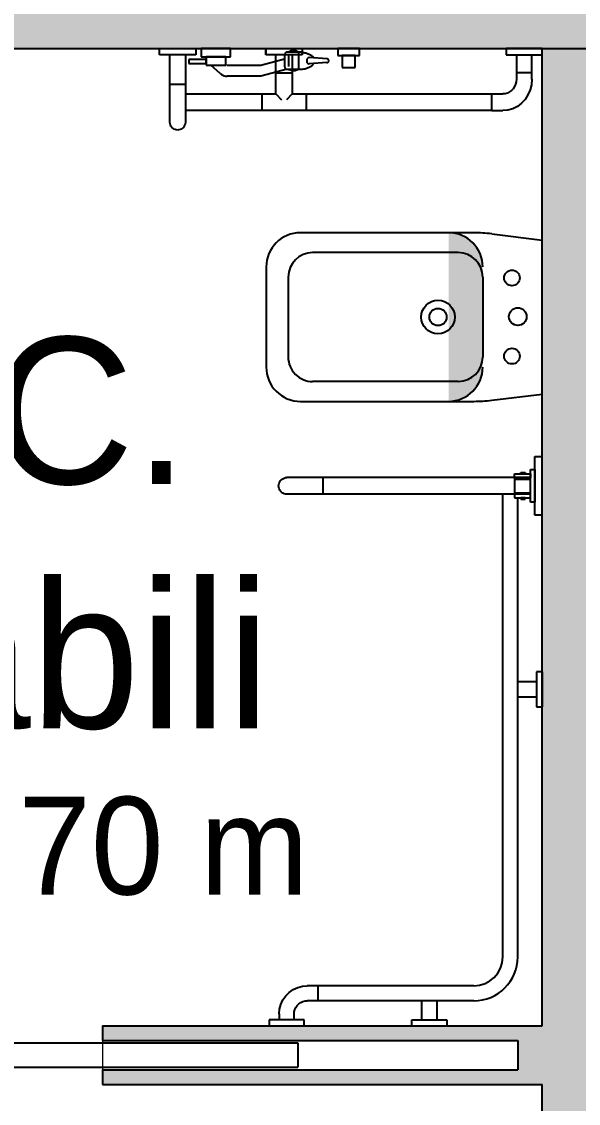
# Model space of a CAD drawing. Header units: millimetres. Extents: x 515 to 43442, y -1882 to 9936.
# Drawn here: x 33809.4 to 33923.3, y 3447.5 to 3668.9 of the extents above; entities that cross this region are included whole.
import ezdxf

# ---------------------------------------------------------------- set-up
doc = ezdxf.new("R2010")
doc.units = ezdxf.units.MM
doc.layers.add('CAMP sez', color=9, linetype='Continuous', lineweight=15, true_color=0xbdbdbd)
doc.layers.add('PAV_EST', color=253, linetype='Continuous', lineweight=0, true_color=0xa8a8a8)
for name, color, linetype in [('INF', 8, 'Continuous'), ('SANIT', 33, 'Continuous'), ('SEZ', 170, 'Continuous'), ('Testi', 7, 'Continuous')]:
    doc.layers.add(name, color=color, linetype=linetype)
doc.styles.add('T_ESE_q100', font='bahnschrift.ttf', dxfattribs={"height": 15})

# ---------------------------------------------------------------- blocks, each defined once
blk = doc.blocks.new('SANCON05')
at = {"lineweight": -2}
h = blk.add_hatch(color=0, dxfattribs=at)
edge = h.paths.add_edge_path(flags=17)
edge.add_line((0.1, 0.1575), (0.1, -0.1575))
edge.add_line((0.1, -0.1575), (0.2035, -0.1702))
edge.add_arc((0.2402, 0.1275), 0.3, 262.977, 270)
edge.add_line((0.2402, -0.1725), (0.595, -0.1725))
edge.add_arc((0.595, -0.1025), 0.07, 270, 360)
edge.add_line((0.665, -0.1025), (0.665, 0.1025))
edge.add_arc((0.595, 0.1025), 0.07, 360, 450)
edge.add_line((0.595, 0.1725), (0.2402, 0.1725))
edge.add_arc((0.2402, -0.1275), 0.3, 90, 97.023)
edge.add_line((0.2035, 0.1702), (0.1, 0.1575))
edge = h.paths.add_edge_path(flags=17)
edge.add_line((0.1, 0.1575), (0.1, -0.1575))
edge.add_line((0.1, -0.1575), (0.2035, -0.1702))
edge.add_arc((0.2402, 0.1275), 0.3, 262.977, 270)
edge.add_line((0.2402, -0.1725), (0.595, -0.1725))
edge.add_arc((0.595, -0.1025), 0.07, 270, 360)
edge.add_line((0.665, -0.1025), (0.665, 0.1025))
edge.add_arc((0.595, 0.1025), 0.07, 360, 450)
edge.add_line((0.595, 0.1725), (0.2402, 0.1725))
edge.add_arc((0.2402, -0.1275), 0.3, 90, 97.023)
edge.add_line((0.2035, 0.1702), (0.1, 0.1575))
edge = h.paths.add_edge_path(flags=0)
edge.add_arc((0.2918, 0.1025), 0.07, 90, 180)
edge.add_arc((0.2918, -0.1025), 0.07, 180, 270)
at = {"color": 0, "lineweight": -2}
for p, q in [((0.2035, 0.1702), (0.1, 0.1575)), ((0.1, 0.1575), (0.1, -0.1575)), ((0.595, 0.1725), (0.2402, 0.1725)), ((0.2718, 0.1319), (0.57, 0.1319)), ((0.665, -0.1025), (0.665, 0.1025)), ((0.2218, -0.0819), (0.2218, 0.0819)), ((0.62, -0.0819), (0.62, 0.0819)), ((0.2718, -0.1319), (0.57, -0.1319)), ((0.2035, -0.1702), (0.1, -0.1575)), ((0.2402, -0.1725), (0.595, -0.1725))]:
    blk.add_line(p, q, dxfattribs=at)
for centre, radius in [((0.162, 0.08), 0.016), ((0.3134, 0), 0.0343), ((0.1501, -0.0009), 0.018), ((0.3134, 0), 0.0176), ((0.162, -0.08), 0.016)]:
    blk.add_circle(centre, radius, dxfattribs=at)
for centre, radius, start, end in [((0.2402, -0.1275), 0.3, 90, 97.023), ((0.2918, 0.1025), 0.07, 90, 180), ((0.595, 0.1025), 0.07, 360, 90), ((0.2718, 0.0819), 0.05, 90, 180), ((0.57, 0.0819), 0.05, 360, 90), ((0.2718, -0.0819), 0.05, 180, 270), ((0.57, -0.0819), 0.05, 270, 360), ((0.2918, -0.1025), 0.07, 180, 270), ((0.595, -0.1025), 0.07, 270, 360), ((0.2402, 0.1275), 0.3, 262.977, 270)]:
    blk.add_arc(centre, radius, start, end, dxfattribs=at)

msp = doc.modelspace()

# ---------------------------------------------------------------- hatches: boundary and pattern name
at = {"layer": 'CAMP sez'}
h = msp.add_hatch(color=256, dxfattribs=at)
h.dxf.hatch_style = 1
h.paths.add_polyline_path([(35363.94, 1722.36), (35343.94, 1722.36), (35343.94, 1592.8), (35120.71, 1441.08), (35131.95, 1424.54), (35363.94, 1582.21)], flags=17)
h.paths.add_polyline_path([(35099.7, 1402.62), (35088.36, 1419.3), (34693.94, 1220.75), (34693.94, 1198.36)], flags=17)
h.paths.add_polyline_path([(34693.94, 1271.36), (34579.94, 1271.36), (34579.94, 1244.36), (34584.94, 1244.36), (34584.94, 1225.36), (34579.94, 1225.36), (34579.94, 1198.36), (34693.94, 1198.36)], flags=17)
h.paths.add_polyline_path([(34693.94, 2843.36), (34579.94, 2843.36), (34579.94, 2816.36), (34584.94, 2816.36), (34584.94, 2797.36), (34579.94, 2797.36), (34579.94, 2770.36), (34693.94, 2770.36)], flags=17)
h.paths.add_polyline_path([(34693.94, 2319.36), (34579.94, 2319.36), (34579.94, 2292.36), (34584.94, 2292.36), (34584.94, 2273.36), (34579.94, 2273.36), (34579.94, 2246.36), (34693.94, 2246.36)], flags=17)
h.paths.add_polyline_path([(34693.94, 1795.36), (34579.94, 1795.36), (34579.94, 1768.36), (34584.94, 1768.36), (34584.94, 1749.36), (34579.94, 1749.36), (34579.94, 1722.36), (34693.94, 1722.36)], flags=17)
h.paths.add_polyline_path([(35363.94, 1895.86), (35343.94, 1895.86), (35343.94, 1742.36), (34693.94, 1742.36), (34693.94, 1722.36), (35363.94, 1722.36)], flags=17)
h.paths.add_polyline_path([(35363.94, 2419.86), (35343.94, 2419.86), (35343.94, 2145.86), (35363.94, 2145.86)], flags=17)
h.paths.add_polyline_path([(35363.94, 3851.36), (35343.94, 3851.36), (35343.94, 3607.86), (35363.94, 3607.86)], flags=17)
h.paths.add_polyline_path([(35363.94, 3357.86), (35343.94, 3357.86), (35343.94, 3193.86), (35363.94, 3193.86)], flags=17)
h.paths.add_polyline_path([(35363.94, 2943.86), (35343.94, 2943.86), (35343.94, 2669.86), (35363.94, 2669.86)], flags=17)
h.paths.add_polyline_path([(34083.94, 3674.36), (33464.94, 3674.36), (33464.94, 3663.36), (33915.94, 3663.36), (33915.94, 3463.36), (33825.94, 3463.36), (33825.94, 3460.36), (33910.94, 3460.36), (33910.94, 3454.36), (33825.94, 3454.36), (33825.94, 3451.36), (33915.94, 3451.36), (33915.94, 3309.36), (33825.94, 3309.36), (33825.94, 3304.86), (33915.94, 3304.86), (33915.94, 3298.86), (33825.94, 3298.86), (33825.94, 3294.36), (33925.94, 3294.36), (33925.94, 3357.36), (34018.94, 3357.36), (34018.94, 3367.36), (33925.94, 3367.36), (33925.94, 3515.36), (33928.94, 3515.36), (33928.94, 3526.36), (33925.94, 3526.36), (33925.94, 3663.36), (34072.94, 3663.36), (34072.94, 3526.36), (34003.94, 3526.36), (34003.94, 3515.36), (34072.94, 3515.36), (34072.94, 3506.36), (34078.94, 3506.36), (34078.94, 3511.36), (34083.94, 3511.36)], flags=17)
h.paths.add_polyline_path([(33735.94, 3463.36), (33710.94, 3463.36), (33710.94, 3663.36), (33695.94, 3663.36), (33695.93, 3414.06), (33710.96, 3414.21), (33698.92, 3414.64), (33710.94, 3414.14), (33710.94, 3451.36), (33735.94, 3451.36)], flags=16)
h.paths.add_polyline_path([(33715.44, 4657.36), (33695.44, 4657.36), (33695.44, 4259.36), (33715.44, 4259.36)], flags=17)
h.paths.add_polyline_path([(33735.44, 4259.36), (33675.44, 4259.36), (33675.44, 4239.36), (33735.44, 4239.36)], flags=17)
h.paths.add_polyline_path([(33585.44, 4259.36), (33472.94, 4259.36), (33472.94, 4239.36), (33585.44, 4239.36)], flags=17)
h.paths.add_polyline_path([(33852.94, 4259.36), (33825.44, 4259.36), (33825.44, 4239.36), (33852.94, 4239.36)], flags=17)
h.paths.add_polyline_path([(33254.94, 682.36), (32919.94, 682.36), (32919.94, 647.36), (33219.94, 647.36), (33219.94, 489.5), (33254.94, 489.5), (33254.94, 557.36), (33257.94, 557.36), (33257.94, 567.36), (33254.94, 567.36)])
h.paths.add_polyline_path([(34693.94, 3367.36), (34579.94, 3367.36), (34579.94, 3340.36), (34584.94, 3340.36), (34584.94, 3321.36), (34579.94, 3321.36), (34579.94, 3294.36), (34693.94, 3294.36)], flags=17)
h.paths.add_polyline_path([(34112.94, 3669.36), (34107.94, 3669.36), (34107.94, 3674.36), (34083.94, 3674.36), (34083.94, 3660.36), (34112.94, 3660.36)], flags=17)
h.paths.add_polyline_path([(37935.29, 3374.55), (37903.86, 3353.19), (37921.85, 3326.72), (37953.28, 3348.08)], flags=17)
h.paths.add_polyline_path([(37700.2, 3176.08), (37682.21, 3202.54), (37621.83, 3161.51), (37639.82, 3135.04)], flags=17)
h.paths.add_polyline_path([(37158.94, 2839.36), (37095.94, 2839.36), (37095.94, 2759.36), (37161.28, 2803.76)], flags=17)
h.paths.add_polyline_path([(36635.94, 2839.36), (36572.94, 2839.36), (36572.94, 2767.36), (36635.94, 2767.36)], flags=17)
h.paths.add_polyline_path([(36609.54, 2469.88), (36577.28, 2447.96), (36596.4, 2419.84), (36628.65, 2441.76)], flags=17)
h.paths.add_polyline_path([(36106.38, 2086.8), (36087.26, 2114.92), (36055.01, 2093), (36074.12, 2064.88)], flags=17)
h.paths.add_polyline_path([(35591.94, 1793.36), (35528.94, 1793.36), (35528.94, 1694.36), (35591.94, 1732.36)], flags=17)
h.paths.add_polyline_path([(35131.95, 1424.54), (35112.84, 1452.66), (35080.58, 1430.74), (35099.7, 1402.62)], flags=17)
h.paths.add_polyline_path([(34106.94, 1209.36), (34083.94, 1209.36), (34083.94, 1198.36), (34106.94, 1198.36)], flags=17)
h.paths.add_polyline_path([(34083.94, 1271.36), (34018.94, 1271.36), (34018.94, 1244.36), (34023.94, 1244.36), (34023.94, 1225.36), (34018.94, 1225.36), (34018.94, 1198.36), (34083.94, 1198.36), (34083.94, 1209.36)], flags=17)
h.paths.add_polyline_path([(34018.94, 1211.36), (33521.94, 1211.36), (33521.94, 1198.36), (34018.94, 1198.36)], flags=17)
h.paths.add_polyline_path([(33521.94, 1225.36), (33516.94, 1225.36), (33516.94, 1244.36), (33521.94, 1244.36), (33521.94, 1271.36), (33464.94, 1271.36), (33464.94, 1198.36), (33521.94, 1198.36)], flags=17)
h.paths.add_polyline_path([(33516.94, 1768.36), (33521.94, 1768.36), (33521.94, 1795.36), (33464.94, 1795.36), (33464.94, 1722.36), (33521.94, 1722.36), (33521.94, 1749.36), (33516.94, 1749.36)], flags=17)
h.paths.add_polyline_path([(34083.94, 1795.36), (34018.94, 1795.36), (34018.94, 1768.36), (34023.94, 1768.36), (34023.94, 1749.36), (34018.94, 1749.36), (34018.94, 1722.36), (34083.94, 1722.36)], flags=17)
edge = h.paths.add_edge_path(flags=17)
edge.add_arc((34083.94, 2282.86), 218, 270, 282.4589, ccw=False)
edge.add_line((34083.94, 2064.86), (34083.94, 2047.86))
edge.add_arc((34083.94, 2282.86), 235, 270, 282.4589)
edge.add_line((34134.64, 2053.39), (34130.97, 2069.99))
edge = h.paths.add_edge_path(flags=17)
edge.add_line((34083.94, 2321.36), (33999.83, 2321.36))
edge.add_arc((34083.94, 2282.86), 92.5, 155.4041, 204.5959)
edge.add_line((33999.83, 2244.36), (34083.94, 2244.36))
edge.add_line((34083.94, 2244.36), (34083.94, 2321.36))
h.paths.add_polyline_path([(33516.94, 2292.36), (33521.94, 2292.36), (33521.94, 2319.36), (33464.94, 2319.36), (33464.94, 2246.36), (33521.94, 2246.36), (33521.94, 2273.36), (33516.94, 2273.36)], flags=17)
edge = h.paths.add_edge_path(flags=17)
edge.add_arc((34083.94, 2282.86), 235, 77.5411, 90)
edge.add_line((34083.94, 2517.86), (34083.94, 2500.86))
edge.add_arc((34083.94, 2282.86), 218, 77.5411, 90, ccw=False)
edge.add_line((34130.97, 2495.72), (34134.64, 2512.32))
h.paths.add_polyline_path([(34083.94, 2843.36), (34018.94, 2843.36), (34018.94, 2816.36), (34023.94, 2816.36), (34023.94, 2797.36), (34018.94, 2797.36), (34018.94, 2770.36), (34083.94, 2770.36)], flags=17)
h.paths.add_polyline_path([(33521.94, 2843.36), (33464.94, 2843.36), (33464.94, 2770.36), (33521.94, 2770.36), (33521.94, 2797.36), (33516.94, 2797.36), (33516.94, 2816.36), (33521.94, 2816.36)], flags=17)
h.paths.add_polyline_path([(33521.94, 3367.36), (33464.94, 3367.36), (33464.94, 3294.36), (33521.94, 3294.36), (33521.94, 3321.36), (33516.94, 3321.36), (33516.94, 3340.36), (33521.94, 3340.36)], flags=16)
h.paths.add_polyline_path([(34083.94, 3367.36), (34018.94, 3367.36), (34018.94, 3357.36), (34018.94, 3294.36), (34083.94, 3294.36)], flags=16)
h.paths.add_polyline_path([(33997.94, 4307.36), (33978.94, 4307.36), (33978.94, 4328.36), (33957.94, 4307.36), (33967.94, 4307.36), (33852.94, 4307.36), (33852.94, 3908.36), (33971.94, 3908.36), (33971.94, 3815.36), (34024.94, 3815.36), (34024.94, 3826.36), (33998.94, 3826.36), (33998.94, 3924.36), (33867.94, 3924.36), (33867.94, 4290.36), (33970.94, 4290.36), (33970.94, 4236.36), (34326.94, 4236.36), (34326.94, 4247.36), (33997.94, 4247.36)], flags=17)
h.paths.add_polyline_path([(35591.94, 2839.36), (35528.94, 2839.36), (35528.94, 2767.36), (35591.94, 2767.36)], flags=17)
h.paths.add_polyline_path([(33477.94, 1198.36), (33477.94, 1173.36), (33491.94, 1173.36), (33491.94, 1198.36)], flags=17)
h.paths.add_polyline_path([(34083.94, 3367.36), (34083.94, 3426.36), (34078.94, 3426.36), (34078.94, 3431.36), (34072.94, 3431.36), (34072.94, 3367.36)], flags=16)
h.paths.add_polyline_path([(33997.94, 4657.36), (34494.94, 4657.36), (34494.94, 4247.36), (34416.94, 4247.36), (34416.94, 4236.36), (34494.94, 4236.36), (34494.94, 3869.36), (34472.94, 3869.36), (34472.94, 3826.36), (34106.94, 3826.36), (34106.94, 3815.36), (34472.94, 3815.36), (34472.94, 3787.36), (34483.94, 3787.36), (34483.94, 3815.36), (34796.94, 3815.36), (34796.94, 3674.36), (34483.94, 3674.36), (34483.94, 3701.36), (34472.94, 3701.36), (34472.94, 3674.36), (34237.94, 3674.36), (34237.94, 3669.36), (34232.94, 3669.36), (34232.94, 3660.36), (34816.94, 3660.36), (34816.94, 3757.36), (35125.94, 3757.36), (35125.94, 3851.36), (35549.94, 3851.36), (35549.94, 3832.36), (35576.94, 3832.36), (35576.94, 3851.36), (36593.94, 3851.36), (36593.94, 3832.36), (36620.94, 3832.36), (36620.94, 3851.36), (37638.94, 3851.36), (37638.94, 3832.36), (37689.94, 3832.36), (37689.94, 3918.36), (37681.94, 3918.36), (37681.94, 4228.36), (37689.94, 4228.36), (37689.94, 4279.36), (37917.94, 4279.36), (37917.94, 4222.36), (38120.92, 3864.36), (37945.94, 3864.36), (37945.94, 3918.36), (37917.94, 3918.36), (37917.94, 3848.36), (37970.92, 3755.39), (37980.47, 3760.84), (37930.6, 3848.36), (38129.99, 3848.36), (38275.19, 3592.26), (38131.99, 3494.94), (38024.04, 3684.38), (38014.49, 3678.93), (38135.78, 3466.07), (38559.24, 3753.87), (38597.13, 3697.4), (38622.04, 3714.12), (38529.88, 3851.46), (38926.01, 4124.3), (38862.23, 3501.55), (38795.24, 3456.02), (38784.65, 3471.8), (34083.94, 277), (34083.94, 623.36), (33491.94, 623.36), (33491.94, 711.36), (33459.94, 711.36), (33459.94, 599.36), (33464.94, 599.36), (33464.94, 567.36), (33459.94, 567.36), (33347.94, 567.36), (33347.94, 557.36), (33350.94, 557.36), (33350.94, 489.5), (33360.94, 489.5), (33360.94, 563.36), (33459.94, 563.36), (33459.94, 517.36), (33522.94, 517.36), (33522.94, 597.36), (34020.94, 597.36), (34020.94, 549.36), (34058.94, 549.36), (34058.94, 299.36), (33921.73, 299.36), (33921.73, 260.36), (34058.94, 260.36), (34058.94, 212.41), (33921.73, 118.63), (33921.73, 76.24), (34090.94, 191.88), (34090.94, 239.44), (38779.34, 3425.87), (38789.93, 3410.1), (38895.33, 3481.73), (38961.93, 4185.47), (38488.45, 3859.35), (38543.84, 3776.82), (38299.28, 3610.6), (37947.94, 4230.27), (37947.94, 4309.36), (37651.94, 4309.36), (37651.94, 3881.36), (35085.94, 3881.36), (35085.94, 3777.36), (34816.94, 3777.36), (34816.94, 3835.36), (34514.94, 3835.36), (34514.94, 4677.36), (33426.94, 4677.36), (33426.94, 3840.36), (33219.94, 3840.36), (33219.94, 3294.36), (33254.94, 3294.36), (33254.94, 3815.36), (33477.94, 3815.36), (33477.94, 3908.36), (33497.94, 3908.36), (33497.94, 3913.36), (33446.94, 3913.36), (33446.94, 4239.36), (33472.94, 4239.36), (33472.94, 4276.36), (33496.94, 4276.36), (33496.94, 4289.36), (33472.94, 4289.36), (33472.94, 4307.36), (33446.94, 4307.36), (33446.94, 4616.36), (33472.94, 4616.36), (33472.94, 4657.36), (33957.94, 4657.36), (33957.94, 4307.36), (33978.94, 4328.36), (33978.94, 4616.36), (33997.94, 4616.36)])

# ---------------------------------------------------------------- linework, layer by layer
at = {"layer": 'INF'}
for p, q in [((33775.94, 3459.86), (33865.94, 3459.86)), ((33865.94, 3459.86), (33865.94, 3454.86)), ((33775.94, 3454.86), (33865.94, 3454.86))]:
    msp.add_line(p, q, dxfattribs=at)
at = {"layer": 'PAV_EST'}
msp.add_line((33825.94, 3460.36), (33825.94, 3454.36), dxfattribs=at)
at = {"layer": 'SANIT', "transparency": 33554687}
for p, q in [((33837.61, 3662.05), (33837.61, 3663.35)), ((33837.61, 3663.35), (33845.03, 3663.35)), ((33845.03, 3662.05), (33837.61, 3662.05)), ((33839.74, 3648.23), (33839.74, 3662.05)), ((33842.9, 3661.96), (33842.9, 3648.23)), ((33845.03, 3663.35), (33845.03, 3662.05)), ((33846.16, 3663.35), (33846.16, 3661.62)), ((33852.16, 3663.35), (33846.16, 3663.35)), ((33846.16, 3661.62), (33852.16, 3661.62)), ((33847.17, 3661.62), (33847.17, 3659.98)), ((33851.15, 3661.62), (33847.17, 3661.62)), ((33851.15, 3659.98), (33851.15, 3661.62)), ((33852.16, 3661.62), (33852.16, 3663.35)), ((33859.37, 3663.35), (33859.37, 3662.05)), ((33859.37, 3662.05), (33859.37, 3663.35)), ((33859.37, 3663.35), (33866.79, 3663.35)), ((33866.79, 3662.05), (33859.37, 3662.05)), ((33861.38, 3654.05), (33861.38, 3662.05)), ((33863.22, 3662.19), (33863.21, 3662.1)), ((33863.21, 3662.1), (33863.21, 3659.6)), ((33863.24, 3662.28), (33863.22, 3662.19)), ((33863.28, 3662.35), (33863.24, 3662.28)), ((33863.33, 3662.43), (33863.28, 3662.35)), ((33863.39, 3662.49), (33863.33, 3662.43)), ((33863.46, 3662.54), (33863.39, 3662.49)), ((33863.54, 3662.57), (33863.46, 3662.54)), ((33863.62, 3662.6), (33863.54, 3662.57)), ((33863.71, 3662.6), (33863.62, 3662.6)), ((33866.67, 3662.6), (33863.71, 3662.6)), ((33864.27, 3662.76), (33863.99, 3662.62)), ((33864.01, 3662.2), (33864.01, 3659.7)), ((33864.57, 3662.86), (33864.27, 3662.76)), ((33864.87, 3662.9), (33864.57, 3662.86)), ((33864.78, 3662.05), (33864.78, 3654.05)), ((33865.18, 3662.9), (33864.87, 3662.9)), ((33865.49, 3662.85), (33865.18, 3662.9)), ((33865.78, 3662.75), (33865.49, 3662.85)), ((33866.06, 3662.6), (33865.78, 3662.75)), ((33866.02, 3662.6), (33866.02, 3659.1)), ((33866.67, 3662.6), (33866.89, 3662.57)), ((33866.79, 3663.35), (33866.79, 3662.05)), ((33866.79, 3663.35), (33866.79, 3662.05)), ((33866.89, 3662.57), (33867.11, 3662.53)), ((33867.11, 3662.53), (33867.32, 3662.49)), ((33867.32, 3662.49), (33867.52, 3662.44)), ((33867.52, 3662.44), (33867.7, 3662.39)), ((33867.7, 3662.39), (33867.88, 3662.33)), ((33867.88, 3662.33), (33868.05, 3662.27)), ((33868.05, 3662.27), (33868.21, 3662.2)), ((33868.21, 3662.2), (33868.36, 3662.13)), ((33868.36, 3662.13), (33868.5, 3662.06)), ((33868.5, 3662.06), (33868.62, 3661.98)), ((33868.62, 3661.98), (33868.74, 3661.89)), ((33868.74, 3661.89), (33868.85, 3661.8)), ((33868.85, 3661.8), (33868.95, 3661.71)), ((33868.95, 3661.71), (33869.04, 3661.61)), ((33869.04, 3661.61), (33869.12, 3661.5)), ((33874.12, 3663.35), (33874.12, 3661.91)), ((33878.52, 3663.35), (33874.12, 3663.35)), ((33874.12, 3661.91), (33878.52, 3661.91)), ((33874.98, 3661.91), (33874.98, 3659.47)), ((33877.65, 3661.91), (33874.98, 3661.91)), ((33877.65, 3659.47), (33877.65, 3661.91)), ((33878.52, 3661.91), (33878.52, 3663.35)), ((33915.94, 3663.36), (33908.52, 3663.36)), ((33908.52, 3663.36), (33908.52, 3662.06)), ((33908.52, 3662.06), (33915.94, 3662.06)), ((33910.65, 3661.96), (33910.65, 3657.06)), ((33913.81, 3657.06), (33913.81, 3661.96)), ((33915.94, 3662.06), (33915.94, 3663.36)), ((33843.63, 3661.08), (33843.63, 3660.28)), ((33847.17, 3661.08), (33843.63, 3661.08)), ((33843.63, 3660.28), (33847.17, 3660.28)), ((33847.17, 3660.28), (33847.17, 3661.08)), ((33847.17, 3659.98), (33851.15, 3659.98)), ((33850.05, 3658.21), (33848.09, 3659.98)), ((33858.32, 3659.89), (33851.39, 3659.89)), ((33863.21, 3661.17), (33858.32, 3659.89)), ((33863.21, 3659.6), (33863.22, 3659.52)), ((33863.22, 3659.52), (33863.24, 3659.43)), ((33863.24, 3659.43), (33863.28, 3659.35)), ((33863.28, 3659.35), (33863.33, 3659.28)), ((33867.7, 3659.32), (33867.88, 3659.38)), ((33867.76, 3661.09), (33867.75, 3661)), ((33867.75, 3661), (33867.75, 3660.7)), ((33867.75, 3660.7), (33867.76, 3660.62)), ((33867.78, 3661.18), (33867.76, 3661.09)), ((33867.76, 3660.62), (33867.78, 3660.53)), ((33867.82, 3661.25), (33867.78, 3661.18)), ((33867.78, 3660.53), (33867.82, 3660.45)), ((33867.87, 3661.33), (33867.82, 3661.25)), ((33867.82, 3660.45), (33867.87, 3660.38)), ((33867.93, 3661.39), (33867.87, 3661.33)), ((33867.87, 3660.38), (33867.93, 3660.32)), ((33867.88, 3659.38), (33868.05, 3659.44)), ((33868, 3661.44), (33867.93, 3661.39)), ((33867.93, 3660.32), (33868, 3660.27)), ((33868.08, 3661.47), (33868, 3661.44)), ((33868, 3660.27), (33868.08, 3660.23)), ((33868.05, 3659.44), (33868.21, 3659.51)), ((33868.17, 3661.5), (33868.08, 3661.47)), ((33868.08, 3660.23), (33868.17, 3660.21)), ((33868.25, 3661.5), (33868.17, 3661.5)), ((33868.17, 3660.21), (33868.25, 3660.2)), ((33868.21, 3659.51), (33868.36, 3659.58)), ((33871.87, 3661.25), (33868.25, 3661.5)), ((33871.87, 3660.46), (33868.25, 3660.2)), ((33868.36, 3659.58), (33868.5, 3659.65)), ((33868.5, 3659.65), (33868.62, 3659.73)), ((33868.62, 3659.73), (33868.74, 3659.82)), ((33868.74, 3659.82), (33868.85, 3659.91)), ((33868.85, 3659.91), (33868.95, 3660)), ((33868.95, 3660), (33869.04, 3660.1)), ((33869.04, 3660.1), (33869.12, 3660.2)), ((33871.93, 3661.24), (33871.87, 3661.25)), ((33871.87, 3660.46), (33871.93, 3660.47)), ((33872, 3661.23), (33871.93, 3661.24)), ((33871.93, 3660.47), (33872, 3660.48)), ((33872.06, 3661.2), (33872, 3661.23)), ((33872, 3660.48), (33872.06, 3660.51)), ((33872.12, 3661.16), (33872.06, 3661.2)), ((33872.06, 3660.51), (33872.12, 3660.55)), ((33872.17, 3661.11), (33872.12, 3661.16)), ((33872.12, 3660.55), (33872.17, 3660.6)), ((33872.21, 3661.05), (33872.17, 3661.11)), ((33872.17, 3660.6), (33872.21, 3660.66)), ((33872.24, 3660.99), (33872.21, 3661.05)), ((33872.21, 3660.66), (33872.24, 3660.72)), ((33872.25, 3660.92), (33872.24, 3660.99)), ((33872.24, 3660.72), (33872.25, 3660.79)), ((33872.26, 3660.85), (33872.25, 3660.92)), ((33872.25, 3660.79), (33872.26, 3660.85)), ((33874.98, 3659.47), (33877.65, 3659.47)), ((33850.05, 3658.21), (33850.28, 3658.02)), ((33850.28, 3658.02), (33850.53, 3657.88)), ((33850.53, 3657.88), (33850.81, 3657.77)), ((33850.81, 3657.77), (33851.1, 3657.71)), ((33851.1, 3657.71), (33851.39, 3657.69)), ((33858.32, 3657.69), (33851.39, 3657.69)), ((33863.71, 3659.1), (33858.32, 3657.69)), ((33861.38, 3658.35), (33864.78, 3658.35)), ((33863.33, 3659.28), (33863.39, 3659.22)), ((33863.39, 3659.22), (33863.46, 3659.17)), ((33863.46, 3659.17), (33863.54, 3659.13)), ((33863.54, 3659.13), (33863.62, 3659.11)), ((33863.62, 3659.11), (33863.71, 3659.1)), ((33863.71, 3659.1), (33866.67, 3659.1)), ((33864.02, 3659.09), (33864.34, 3658.96)), ((33864.34, 3658.96), (33864.68, 3658.87)), ((33864.68, 3658.87), (33865.02, 3658.85)), ((33865.02, 3658.85), (33865.37, 3658.88)), ((33865.37, 3658.88), (33865.7, 3658.96)), ((33865.7, 3658.96), (33866.02, 3659.1)), ((33866.02, 3659.1), (33866.02, 3659.1)), ((33866.67, 3659.1), (33866.89, 3659.14)), ((33866.89, 3659.14), (33867.11, 3659.18)), ((33867.11, 3659.18), (33867.32, 3659.22)), ((33867.32, 3659.22), (33867.52, 3659.27)), ((33867.52, 3659.27), (33867.7, 3659.32)), ((33913.81, 3658.36), (33910.65, 3658.36)), ((33839.74, 3656.05), (33842.9, 3656.05)), ((33910, 3655.13), (33909.66, 3654.76)), ((33910.28, 3655.56), (33910, 3655.13)), ((33910.49, 3656.03), (33910.28, 3655.56)), ((33910.61, 3656.53), (33910.49, 3656.03)), ((33910.65, 3657.06), (33910.61, 3656.53)), ((33913.72, 3655.94), (33913.45, 3654.87)), ((33913.81, 3657.06), (33913.72, 3655.94)), ((33842.9, 3654.05), (33861.38, 3654.05)), ((33858.52, 3654.05), (33858.52, 3650.65)), ((33861.38, 3654.05), (33862.58, 3652.85)), ((33864.78, 3654.05), (33863.58, 3652.85)), ((33905.64, 3654.04), (33864.78, 3654.04)), ((33867.64, 3654.04), (33867.64, 3650.65)), ((33905.64, 3654.06), (33907.87, 3654.06)), ((33905.64, 3650.66), (33905.64, 3654.06)), ((33908.35, 3654.1), (33907.87, 3654.06)), ((33908.82, 3654.24), (33908.35, 3654.1)), ((33909.26, 3654.46), (33908.82, 3654.24)), ((33909.66, 3654.76), (33909.26, 3654.46)), ((33912.42, 3652.94), (33911.69, 3652.15)), ((33913.01, 3653.85), (33912.42, 3652.94)), ((33913.45, 3654.87), (33913.01, 3653.85)), ((33905.64, 3650.66), (33842.9, 3650.65)), ((33905.64, 3650.66), (33907.87, 3650.66)), ((33908.9, 3650.75), (33907.87, 3650.66)), ((33909.9, 3651.04), (33908.9, 3650.75)), ((33910.84, 3651.51), (33909.9, 3651.04)), ((33911.69, 3652.15), (33910.84, 3651.51)), ((33839.77, 3647.96), (33839.74, 3648.23)), ((33839.74, 3648.23), (33839.74, 3648.23)), ((33839.84, 3647.69), (33839.77, 3647.96)), ((33839.95, 3647.44), (33839.84, 3647.69)), ((33840.11, 3647.22), (33839.95, 3647.44)), ((33840.3, 3647.02), (33840.11, 3647.22)), ((33840.53, 3646.87), (33840.3, 3647.02)), ((33840.78, 3646.75), (33840.53, 3646.87)), ((33841.04, 3646.68), (33840.78, 3646.75)), ((33841.32, 3646.65), (33841.04, 3646.68)), ((33841.59, 3646.68), (33841.32, 3646.65)), ((33841.86, 3646.75), (33841.59, 3646.68)), ((33842.11, 3646.87), (33841.86, 3646.75)), ((33842.33, 3647.02), (33842.11, 3646.87)), ((33842.53, 3647.22), (33842.33, 3647.02)), ((33842.68, 3647.44), (33842.53, 3647.22)), ((33842.8, 3647.69), (33842.68, 3647.44)), ((33842.87, 3647.96), (33842.8, 3647.69)), ((33842.9, 3648.23), (33842.87, 3647.96)), ((33914.44, 3579.85), (33915.94, 3579.85)), ((33914.44, 3567.85), (33914.44, 3579.85)), ((33862.58, 3575.15), (33862.82, 3575.32)), ((33862.82, 3575.32), (33863.09, 3575.45)), ((33863.09, 3575.45), (33863.38, 3575.53)), ((33863.38, 3575.53), (33863.67, 3575.55)), ((33871.04, 3575.55), (33863.67, 3575.55)), ((33913.52, 3575.55), (33863.67, 3575.55)), ((33871.04, 3575.55), (33871.04, 3572.15)), ((33910.24, 3575.55), (33910.24, 3576.29)), ((33910.24, 3576.29), (33913.52, 3576.29)), ((33910.24, 3575.55), (33910.24, 3572.15)), ((33913.52, 3575.55), (33910.24, 3575.55)), ((33910.24, 3575.25), (33913.52, 3575.25)), ((33911.54, 3576.29), (33911.54, 3576.59)), ((33911.54, 3576.59), (33912.42, 3576.59)), ((33912.42, 3576.29), (33911.54, 3576.29)), ((33912.42, 3576.59), (33912.42, 3576.29)), ((33913.52, 3570.52), (33913.52, 3577.19)), ((33913.52, 3577.19), (33914.44, 3577.19)), ((33913.52, 3576.29), (33913.52, 3575.55)), ((33914.44, 3577.19), (33914.44, 3570.52)), ((33861.97, 3573.85), (33862, 3574.15)), ((33862, 3573.56), (33861.97, 3573.85)), ((33862, 3574.15), (33862.07, 3574.43)), ((33862.07, 3573.27), (33862, 3573.56)), ((33862.07, 3574.43), (33862.2, 3574.7)), ((33862.2, 3573), (33862.07, 3573.27)), ((33862.2, 3574.7), (33862.37, 3574.95)), ((33862.37, 3572.76), (33862.2, 3573)), ((33862.37, 3574.95), (33862.58, 3575.15)), ((33862.58, 3572.55), (33862.37, 3572.76)), ((33862.82, 3572.38), (33862.58, 3572.55)), ((33863.09, 3572.25), (33862.82, 3572.38)), ((33863.38, 3572.18), (33863.09, 3572.25)), ((33863.67, 3572.15), (33863.38, 3572.18)), ((33871.04, 3572.15), (33863.67, 3572.15)), ((33913.52, 3572.15), (33863.67, 3572.15)), ((33907.85, 3477.45), (33907.85, 3572.15)), ((33910.24, 3572.45), (33913.52, 3572.45)), ((33913.52, 3572.15), (33910.24, 3572.15)), ((33910.24, 3572.15), (33910.24, 3571.42)), ((33910.24, 3571.42), (33913.52, 3571.42)), ((33910.91, 3477.45), (33910.91, 3571.42)), ((33912.42, 3571.42), (33911.54, 3571.42)), ((33911.54, 3571.42), (33911.54, 3571.12)), ((33911.54, 3571.12), (33912.42, 3571.12)), ((33912.42, 3571.12), (33912.42, 3571.42)), ((33913.52, 3571.42), (33913.52, 3572.15)), ((33914.44, 3570.52), (33913.52, 3570.52)), ((33915.94, 3567.85), (33914.44, 3567.85)), ((33915.95, 3535.81), (33914.78, 3535.81)), ((33914.78, 3535.81), (33914.78, 3528.61)), ((33915.95, 3535.81), (33915.95, 3528.61)), ((33914.78, 3533.74), (33910.91, 3533.74)), ((33910.91, 3530.68), (33914.78, 3530.68)), ((33914.78, 3528.61), (33915.95, 3528.61)), ((33864.97, 3470.76), (33865.88, 3471.18)), ((33865.88, 3471.18), (33866.85, 3471.44)), ((33866.85, 3471.44), (33867.85, 3471.53)), ((33870.01, 3471.53), (33867.85, 3471.53)), ((33901.92, 3471.53), (33870.01, 3471.53)), ((33870.01, 3471.53), (33870.01, 3468.48)), ((33862.86, 3468.65), (33863.44, 3469.47)), ((33863.44, 3469.47), (33864.14, 3470.18)), ((33864.14, 3470.18), (33864.97, 3470.76)), ((33862.09, 3465.77), (33862.17, 3466.77)), ((33862.17, 3466.77), (33862.43, 3467.74)), ((33862.43, 3467.74), (33862.86, 3468.65)), ((33865.31, 3466.69), (33865.51, 3467.12)), ((33865.51, 3467.12), (33865.78, 3467.5)), ((33865.78, 3467.5), (33866.11, 3467.84)), ((33866.11, 3467.84), (33866.5, 3468.11)), ((33866.5, 3468.11), (33866.92, 3468.31)), ((33866.92, 3468.31), (33867.38, 3468.43)), ((33867.38, 3468.43), (33867.85, 3468.47)), ((33870.01, 3468.47), (33867.85, 3468.47)), ((33901.92, 3468.47), (33870.01, 3468.47)), ((33891.29, 3464.6), (33891.29, 3468.47)), ((33894.35, 3468.47), (33894.35, 3464.6)), ((33860.02, 3464.6), (33860.02, 3463.43)), ((33867.22, 3464.6), (33860.02, 3464.6)), ((33862.09, 3465.77), (33862.09, 3464.6)), ((33865.15, 3465.77), (33865.19, 3466.24)), ((33865.15, 3464.6), (33865.15, 3465.77)), ((33865.19, 3466.24), (33865.31, 3466.69)), ((33867.22, 3463.43), (33867.22, 3464.6)), ((33889.22, 3463.43), (33889.22, 3464.6)), ((33889.22, 3464.6), (33896.42, 3464.6)), ((33896.42, 3464.6), (33896.42, 3463.43))]:
    msp.add_line(p, q, dxfattribs=at)
for radius in [5.93, 8.99]:
    msp.add_arc((33901.92, 3477.45), radius, 270.0007, 359.999, dxfattribs=at)
at = {"layer": 'SEZ'}
for p, q in [((33464.94, 3663.36), (34072.94, 3663.36)), ((33915.94, 3463.36), (33915.94, 3663.36)), ((33825.94, 3463.36), (33915.94, 3463.36)), ((33825.94, 3463.36), (33825.94, 3460.36)), ((33825.94, 3460.36), (33910.94, 3460.36)), ((33910.94, 3460.36), (33910.94, 3454.36)), ((33825.94, 3454.36), (33825.94, 3451.36)), ((33825.94, 3454.36), (33910.94, 3454.36)), ((33825.94, 3451.36), (33915.94, 3451.36)), ((33915.94, 3357.36), (33915.94, 3451.36))]:
    msp.add_line(p, q, dxfattribs=at)

# ---------------------------------------------------------------- block references
at = {"layer": 'SANIT', "transparency": 33554687, "xscale": 99.99999999999201, "yscale": 99.99999999999201, "zscale": 99.99999999999201, "rotation": 180}
msp.add_blockref('SANCON05', (33925.94, 3608.4), dxfattribs=at)

# ---------------------------------------------------------------- texts
at = {"layer": 'Testi', "attachment_point": 5, "style": 'T_ESE_q100'}
for s, insert, char_height in [('W.C.\\Pdisabili', (33798.96, 3564.04), 30), ('H= 2,70 m', (33806.09, 3498.36), 20)]:
    msp.add_mtext(s, dxfattribs=dict(at, insert=insert, char_height=char_height))

doc.saveas('drawing.dxf')
